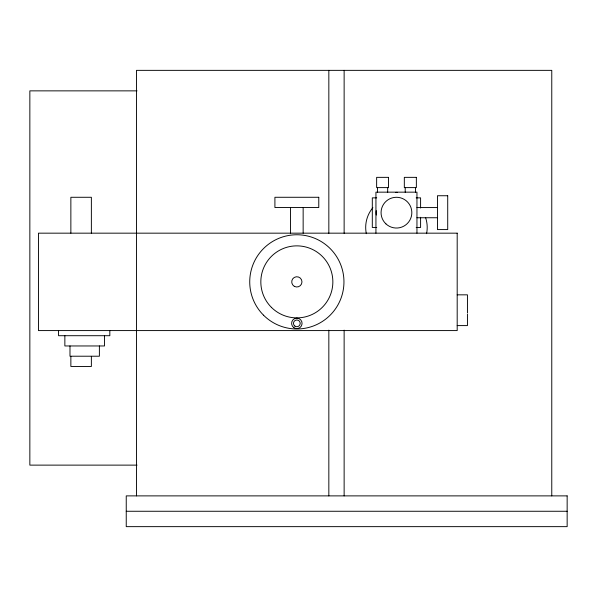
<?xml version="1.0" encoding="UTF-8"?>
<svg xmlns="http://www.w3.org/2000/svg" width="597" height="597" viewBox="0 0 597 597"><rect width="100%" height="100%" fill="white"/><g stroke="black" fill="none" stroke-linecap="round" stroke-linejoin="round"><path stroke-width="0.9" d="M137.049 90.863L29.85 90.863L29.85 465.123L137.049 465.123M376.722 197.861L372.304 197.861L372.304 227.457L376.722 227.457M416.176 197.861L420.594 197.861L420.594 208.032M416.952 207.569L437.459 207.569M416.952 217.748L437.459 217.748M416.176 227.457L420.594 227.457L420.594 217.286M457.19 294.836L467.444 294.836L467.444 312.992M457.19 325.596L467.444 325.596L467.444 314.201M126.243 511.263L567.15 511.263M551.77 495.883L551.77 70.356L136.497 70.356L136.497 495.883M416.952 233.166L416.952 192.152L375.938 192.152L375.938 233.166M415.467 187.607L415.467 192.271M405.214 187.607L405.214 192.271M387.677 187.607L387.677 192.271M377.438 187.607L377.438 192.271M344.133 70.356L344.133 233.308M344.133 330.141L344.133 495.883M328.835 70.356L328.835 233.308M328.835 330.141L328.835 495.883M303.149 207.532L303.149 233.166M290.538 207.532L290.538 233.166M109.826 330.581L109.826 335.708L58.558 335.708L58.558 330.581M104.512 335.708L104.512 345.962L64.857 345.962L64.857 335.708M99.386 345.962L99.386 356.215L69.983 356.215L69.983 345.962M91.371 233.166L91.371 197.279L70.864 197.279L70.864 233.166M91.371 356.349L91.371 366.468L70.864 366.468L70.864 356.349M376.297 215.054A20.298 20.298 0 0 1 376.252 210.644M395.811 192.376A20.298 20.298 0 0 1 397.572 192.398M366.327 233.681A30.76 30.76 0 0 1 372.886 207.674M425.646 217.786A30.76 30.76 0 0 1 426.571 233.681M388.468 177.354L376.64 177.354L376.64 187.607L388.468 187.607L388.468 177.354M416.355 177.354L404.326 177.354L404.326 187.607L416.355 187.607L416.355 177.354M447.713 195.741L437.459 195.741L437.459 229.576L447.713 229.576L447.713 195.741M318.776 197.279L274.911 197.279L274.911 207.532L318.776 207.532L318.776 197.279M457.19 233.166L38.469 233.166L38.469 330.581L457.19 330.581L457.19 233.166M567.15 495.883L126.243 495.883L126.243 526.644L567.15 526.644L567.15 495.883M294.284 286.314A5.127 5.127 0 0 0 301.97 281.874A5.127 5.127 0 0 0 294.284 277.433A5.127 5.127 0 0 0 294.284 286.314M263.531 315.186A47.111 47.111 0 0 0 342.35 294.067A47.111 47.111 0 0 0 284.65 236.367A47.111 47.111 0 0 0 263.531 315.186M271.381 307.336A36.007 36.007 0 0 0 331.626 291.194A36.007 36.007 0 0 0 287.523 247.091A36.007 36.007 0 0 0 271.381 307.336M294.888 326.104A3.366 3.366 0 0 0 300.194 323.686A3.366 3.366 0 0 0 295.448 320.298A3.366 3.366 0 0 0 294.888 326.104M293.799 327.626A5.239 5.239 0 0 0 302.06 323.865A5.239 5.239 0 0 0 294.672 318.589A5.239 5.239 0 0 0 293.799 327.626M385.916 223.868A15.38 15.38 0 0 0 411.423 216.174A15.38 15.38 0 0 0 391.998 197.935A15.38 15.38 0 0 0 385.916 223.868"/></g></svg>
